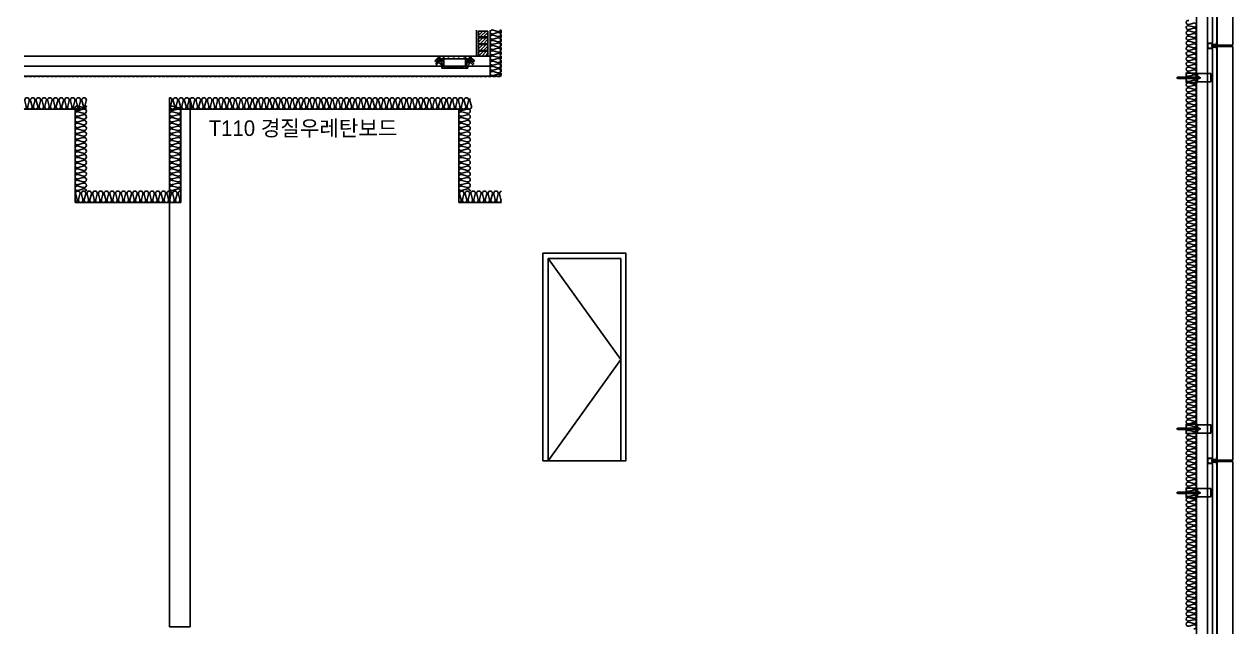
# Model space of a CAD drawing. Header units: millimetres. Extents: x -75040 to 92617, y -36837 to 48530.
# Drawn here: x 76200 to 87850, y 34650 to 40458 of the extents above; entities that cross this region are included whole.
import ezdxf
from ezdxf.enums import TextEntityAlignment as Align

# ---------------------------------------------------------------- set-up
doc = ezdxf.new("R2010")
doc.units = ezdxf.units.MM
doc.header["$LTSCALE"] = 60
doc.linetypes.add('HID', pattern=[2.3, 1.5, -0.8])
doc.linetypes.add('HIDDEN2', pattern=[4.7625, 3.175, -1.5875])
for name, color, linetype in [('2HIDDEN2', 2, 'HIDDEN2'), ('A-ELE-8', 8, 'Continuous'), ('A-ELE-9', 9, 'Continuous'), ('A-ETC-8', 8, 'Continuous'), ('A-FIN', 6, 'Continuous'), ('A-FIN-8', 8, 'Continuous'), ('A-hat', 8, 'Continuous'), ('A-HAT-9', 9, 'Continuous'), ('A-HAT-MATL', 8, 'Continuous'), ('A-HAT-WIREMESH', 9, 'g_mesh'), ('A-WALL', 3, 'Continuous'), ('A-WALL-D', 7, 'Continuous'), ('A-WP', 1, 'HID'), ('HAT', 8, 'Continuous')]:
    doc.layers.add(name, color=color, linetype=linetype)
doc.layers.add('A-CON', color=2, linetype='Continuous', lineweight=9)
doc.layers.add('NOPLOT', color=191, linetype='Continuous', plot=False)
doc.layers.add('NOPLOT-단열', color=21, linetype='Continuous', plot=False)
doc.styles.add('Gdim', font='')
doc.styles.add('Gtx', font='')
doc.styles.get('Gdim').set_extended_font_data('Dotum')
doc.styles.get('Gtx').set_extended_font_data('Dotum')
doc.linetypes.add('g_mesh', pattern='A,10,-0.8,["X",Gdim,S=0.6,R=0,X=-0.15,Y=-0.3],-0.8', length=11.6)

# ---------------------------------------------------------------- blocks, each defined once
blk = doc.blocks.new('A$C4de67331')
at = {"layer": 'A-HAT-9'}
h = blk.add_hatch(dxfattribs=at)
h.set_pattern_fill('AR-SAND', color=256, scale=10)
h.set_pattern_definition([(37.5, (-152947.662, -75078.93), (-0.6299336, 19.2682377), [0, -15.2, 0, -17, 0, -16.25]), (7.5, (-152947.662, -75078.93), (17.697767, 28.2214607), [0, -8.2, 0, -13.7, 0, -5.25]), (327.5, (-152959.962, -75078.93), (31.1414186, 0.0565905), [0, -5, 0, -18, 0, -23.5]), (317.5, (-152959.962, -75078.93), (30.061266, 8.7767556), [0, -2.5, 0, -11.8, 0, -13.5])])
h.paths.add_polyline_path([(75, -30), (48, -30, -0.263555), (44, -27, 0.277406), (25, -50), (50, -50), (52, -53)])
h.paths.add_polyline_path([(103, -35, 0.414214), (98, -30), (75, -30), (52, -53), (59, -60), (79, -40), (103, -40)])
h.paths.add_polyline_path([(103, -40), (79, -40), (59, -60), (88, -90), (88, -116), (338, -116), (338, -90), (367, -60), (347, -40), (323, -40), (323, -85, -0.414212), (318, -90), (312, -96), (114, -96), (108, -90, -0.414212), (103, -85)])
h.paths.add_polyline_path([(351, -30), (328, -30, 0.414214), (323, -35), (323, -40), (347, -40), (367, -60), (374, -53)])
h.paths.add_polyline_path([(382, -27, -0.263555), (378, -30), (351, -30), (374, -53), (376, -50), (401, -50, 0.277406)])
at = {"layer": '2HIDDEN2', "color": 8}
for centre, start, end in [((53, -54), 109.432, 171.4493), ((373, -54), 8.5507, 70.568)]:
    blk.add_arc(centre, 28.7, start, end, dxfattribs=at)
at = {"layer": 'A-FIN'}
for p, q in [((50, -50), (25, -50)), ((88, -90), (50, -50)), ((88, -90), (88, -116)), ((88, -116), (338, -116)), ((318, -90), (312, -96)), ((338, -90), (376, -50)), ((338, -90), (338, -116)), ((376, -50), (401, -50))]:
    blk.add_line(p, q, dxfattribs=at)
blk.add_lwpolyline([(108, -90), (114, -96), (312, -96)], dxfattribs=at)
at = {"layer": 'NOPLOT'}
for p, q in [((108, -90), (108, 0)), ((318, -90), (318, 0))]:
    blk.add_line(p, q, dxfattribs=at)
blk = doc.blocks.new('A$C948f045c')
at = {"layer": 'A-ELE-8'}
for p, q in [((45, -25), (45, 0)), ((51, 0), (45, 0)), ((45, -25), (45, 0)), ((51, 0), (45, 0)), ((51, 0), (51, -25)), ((51, 0), (51, -25)), ((54, 0), (60, 0)), ((54, 0), (54, -25)), ((54, 0), (60, 0)), ((54, 0), (54, -25)), ((60, 0), (60, -25)), ((348, 0), (60, 0)), ((60, 0), (60, -25)), ((348, 0), (60, 0)), ((91, -4), (95, 0)), ((91, -4), (95, 0)), ((99, -4), (95, 0)), ((99, -4), (95, 0)), ((141, -4), (145, 0)), ((141, -4), (145, 0)), ((149, -4), (145, 0)), ((149, -4), (145, 0)), ((191, -4), (195, 0)), ((191, -4), (195, 0)), ((199, -4), (195, 0)), ((199, -4), (195, 0)), ((241, -4), (245, 0)), ((241, -4), (245, 0)), ((249, -4), (245, 0)), ((249, -4), (245, 0)), ((291, -4), (295, 0)), ((291, -4), (295, 0)), ((299, -4), (295, 0)), ((299, -4), (295, 0)), ((354, 0), (348, 0)), ((348, 0), (348, -25)), ((354, 0), (348, 0)), ((348, 0), (348, -25)), ((354, 0), (354, -25)), ((354, 0), (354, -25)), ((357, -25), (357, 0)), ((357, 0), (363, 0)), ((357, -25), (357, 0)), ((357, 0), (363, 0)), ((363, -25), (363, 0)), ((363, -25), (363, 0)), ((66, -30), (18, -78)), ((66, -30), (18, -78)), ((70, -40), (26, -85)), ((70, -40), (26, -85)), ((34, -25), (99, -25)), ((39, -30), (89, -30)), ((59, -25), (53, -25)), ((59, -25), (53, -25)), ((70, -40), (94, -40)), ((70, -40), (94, -40)), ((95, -8), (91, -4)), ((95, -8), (91, -4)), ((94, -35), (94, -85)), ((95, -8), (99, -4)), ((95, -8), (99, -4)), ((99, -90), (99, -25)), ((99, -25), (309, -25)), ((99, -25), (309, -25)), ((145, -8), (141, -4)), ((145, -8), (141, -4)), ((145, -8), (149, -4)), ((145, -8), (149, -4)), ((195, -8), (191, -4)), ((195, -8), (191, -4)), ((195, -8), (199, -4)), ((195, -8), (199, -4)), ((245, -8), (241, -4)), ((245, -8), (241, -4)), ((245, -8), (249, -4)), ((245, -8), (249, -4)), ((295, -8), (291, -4)), ((295, -8), (291, -4)), ((295, -8), (299, -4)), ((295, -8), (299, -4)), ((309, -25), (309, -90)), ((374, -25), (309, -25)), ((314, -35), (314, -85)), ((338, -40), (314, -40)), ((338, -40), (314, -40)), ((369, -30), (319, -30)), ((338, -40), (382, -85)), ((338, -40), (382, -85)), ((342, -30), (390, -78)), ((342, -30), (390, -78)), ((349, -25), (355, -25)), ((349, -25), (355, -25))]:
    blk.add_line(p, q, dxfattribs=at)
for points in [[(99, -90), (99, -25), (34, -25, 0.414214), (39, -30), (89, -30, -0.414214), (94, -35), (94, -85, 0.414214)], [(309, -25), (374, -25, -0.414214), (369, -30), (319, -30, 0.414214), (314, -35), (314, -85, -0.414214), (309, -90)]]:
    blk.add_lwpolyline(points, format="xyb", close=True, dxfattribs=at)
for centre in [(95, -4), (95, -4), (145, -4), (145, -4), (195, -4), (195, -4), (245, -4), (245, -4), (295, -4), (295, -4)]:
    blk.add_circle(centre, 4.24, dxfattribs=at)
for centre, start, end in [((39, -25), 180, 270), ((89, -35), 0, 90), ((99, -85), 180, 270), ((309, -85), 270, 0), ((319, -35), 90, 180), ((369, -25), 270, 0)]:
    blk.add_arc(centre, 5, start, end, dxfattribs=at)
at = {"layer": 'A-FIN'}
blk.add_blockref('A$C4de67331', (-9, 0), dxfattribs=at)
blk = doc.blocks.new('A$C632c858f')
at = {"layer": 'A-ETC-8'}
blk.add_arc((-3, 0), 24, 341.8248, 18.1752, dxfattribs=at)
blk.add_ellipse((34, 0), major_axis=(7.59, 0), ratio=0.987937, dxfattribs=at)
at = {"layer": 'NOPLOT'}
blk.add_line((0, 0), (58, 0), dxfattribs=at)
for points in [[(0, 8), (41, 8)], [(0, -7), (41, -7)]]:
    blk.add_lwpolyline(points, dxfattribs=at)
blk = doc.blocks.new('A$Cae507117')
at = {"layer": 'A-ETC-8'}
for points in [[(-50, 0), (-50, -50), (0, -50), (0, 0)], [(-46.8, -3.2), (-46.8, -46.8), (-3.2, -46.8), (-3.2, -3.2)]]:
    blk.add_lwpolyline(points, close=True, dxfattribs=at)
blk = doc.blocks.new('너트 M12')
for p, q in [((-9, 0), (9, 0)), ((-10, -9), (-10, -1)), ((9, -10), (-9, -10)), ((0, -8), (0, -1)), ((10, -1), (10, -9))]:
    blk.add_line(p, q)
for centre, start, end in [((-9, -1), 90, 180), ((-9, -9), 180, 270), ((9, -1), 0, 90), ((9, -9), 270, 0)]:
    blk.add_arc(centre, 0.5, start, end)
at = {"extrusion": (0, 0, -1)}
for centre, major_axis, ratio, start_param, end_param in [((-5, -1), (-4.75, 0.31), 0.185359, -0.024388, 3.141593), ((5, -1), (4.75, 0.31), 0.185108, 3.141593, 6.30754), ((-5, -9), (4.75, 0.31), 0.187111, 0, 3.166211), ((5, -9), (-4.75, 0.31), 0.185991, 3.117121, 6.283185)]:
    blk.add_ellipse(centre, major_axis=major_axis, ratio=ratio, start_param=start_param, end_param=end_param, dxfattribs=at)
blk = doc.blocks.new('A$C72d8c3b6')
at = {"layer": 'A-ETC-8'}
for p, q in [((94, 0), (-141, 0)), ((-131, 4), (-129, 6)), ((-121, 4), (-131, 4)), ((-131, -5), (-131, 4)), ((-121, 6), (-129, 6)), ((-129, -6), (-129, 6)), ((0, 6), (-109, 6)), ((0, 6), (54, 6)), ((54, -6), (54, 6)), ((54, 6), (57, 6)), ((57, -6), (57, 6)), ((71, 4), (57, 4)), ((58, 6), (58, -6)), ((61, 6), (58, 6)), ((61, 6), (76, 6)), ((62, -2), (62, 2)), ((66, 2), (66, 2)), ((66, 1), (73, 1)), ((71, 4), (82, 6)), ((76, 3), (74, 2)), ((77, 5), (77, 4)), ((82, 6), (83, 6)), ((84, 4), (84, -5)), ((-121, -5), (-131, -5)), ((-131, -5), (-129, -6)), ((-121, -6), (-129, -6)), ((-109, -6), (0, -6)), ((54, -6), (0, -6)), ((57, -6), (54, -6)), ((71, -5), (57, -5)), ((61, -6), (58, -6)), ((76, -6), (61, -6)), ((66, -1), (73, -1)), ((66, -2), (66, -2)), ((82, -6), (71, -5)), ((76, -3), (74, -2)), ((77, -4), (77, -5)), ((83, -6), (82, -6))]:
    blk.add_line(p, q, dxfattribs=at)
for points in [[(-238, 40), (-103, 40), (-103, -40), (-238, -40)], [(-109, 15), (-109, -15), (-111, -15), (-111, 15)], [(-103, -40), (-109, -40), (-109, 40), (-103, 40)], [(-100, 45), (-100, -45), (0, -45), (0, 45)]]:
    blk.add_lwpolyline(points, close=True, dxfattribs=at)
blk.add_lwpolyline([(-103, 47), (-103, -48, 0.414214), (-102, -49), (-100, -49), (-100, 48), (-102, 48, 0.414214)], format="xyb", close=True, dxfattribs=at)
for centre, radius, start, end in [((64, 2), 2, 90, 180), ((64, 2), 2, 0, 90), ((66, 2), 0.5, 180, 270), ((73, 4), 3, 270, 303.6901), ((76, 5), 1, 0, 90), ((76, 4), 1, 303.6901, 0), ((83, 4), 1.5, 0, 90), ((64, -2), 2, 180, 270), ((64, -2), 2, 270, 0), ((66, -2), 0.5, 90, 180), ((73, -4), 3, 56.3099, 90), ((76, -4), 1, 0, 56.3099), ((76, -5), 1, 270, 0), ((83, -5), 1.5, 270, 0)]:
    blk.add_arc(centre, radius, start, end, dxfattribs=at)
at = {"layer": 'A-ETC-8', "rotation": 270}
blk.add_blockref('너트 M12', (-111, 0), dxfattribs=at)
blk = doc.blocks.new('A$Cd65bf199')
at = {"layer": 'HAT', "linetype": 'Continuous', "elevation": 0}
blk.add_lwpolyline([(0, 0), (800, 0), (800, 2000), (0, 2000)], close=True, dxfattribs=at)
for points in [[(50, 0), (50, 1950), (750, 1950), (750, 0)], [(50, 0), (750, 975), (50, 1950)]]:
    blk.add_lwpolyline(points, dxfattribs=at)

msp = doc.modelspace()

# ---------------------------------------------------------------- hatches: boundary and pattern name
at = {"layer": 'A-hat', "lineweight": -3}
h = msp.add_hatch(dxfattribs=at)
h.set_pattern_fill('ANSI31', color=256, scale=7, style=0)
h.set_pattern_definition([(45, (-2863.216, 42713.623), (-15.715448, 15.715448), [])])
h.paths.add_polyline_path([(80580, 40392), (80670, 40392), (80670, 40335), (80580, 40335)])
h = msp.add_hatch(dxfattribs=at)
h.set_pattern_fill('ANSI31', color=256, scale=7, style=0)
h.set_pattern_definition([(45, (-2863.216, 42648.623), (-15.715448, 15.715448), [])])
h.paths.add_polyline_path([(80580, 40327), (80670, 40327), (80670, 40270), (80580, 40270)])
h = msp.add_hatch(dxfattribs=at)
h.set_pattern_fill('ANSI31', color=256, scale=7, style=0)
h.set_pattern_definition([(45, (-2863.216, 42583.623), (-15.715448, 15.715448), [])])
h.paths.add_polyline_path([(80580, 40262), (80670, 40262), (80670, 40205), (80580, 40205)])
h = msp.add_hatch(dxfattribs=at)
h.set_pattern_fill('ANSI31', color=256, scale=7, style=0)
h.set_pattern_definition([(45, (27786.784, 42518.623), (-15.715448, 15.715448), [])])
h.paths.add_polyline_path([(80670, 40150), (80580, 40150), (80580, 40197), (80670, 40197)])

# ---------------------------------------------------------------- linework, layer by layer
at = {"layer": 'A-ELE-8'}
msp.add_line((76830, 40150), (77570, 40150), dxfattribs=at)
at = {"layer": 'A-ELE-9'}
for points in [[(87700, 43692.5), (87850, 43692.5), (87850, 40257.5), (87700, 40257.5)], [(87700, 36257.5), (87850, 36257.5), (87850, 40242.5), (87700, 40242.5)], [(87700, 36242.5), (87850, 36242.5), (87850, 32257.5), (87700, 32257.5)]]:
    msp.add_lwpolyline(points, dxfattribs=at)
at = {"layer": 'A-ETC-8'}
for p, q in [((87605, 47009.7), (87605, 680)), ((87655, 680), (87655, 47009.7))]:
    msp.add_line(p, q, dxfattribs=at)
for points in [[(87692, 40261.5), (87657, 40261.5), (87657, 40250.5), (87655, 40250.5), (87655, 40263.5), (87690.3, 40263.5, -0.2265409), (87694, 40267.2), (87694, 40281.9), (87696, 40281.9), (87696, 40265.5, 0.4142136)], [(87692, 40238.5), (87657, 40238.5), (87657, 40249.5), (87655, 40249.5), (87655, 40236.5), (87690.3, 40236.5, 0.2265409), (87694, 40232.8), (87694, 40218.1), (87696, 40218.1), (87696, 40234.5, -0.4142136)], [(87692, 36261.5), (87657, 36261.5), (87657, 36250.5), (87655, 36250.5), (87655, 36263.5), (87690.3, 36263.5, -0.2265409), (87694, 36267.2), (87694, 36281.9), (87696, 36281.9), (87696, 36265.5, 0.4142136)], [(87692, 36238.5), (87657, 36238.5), (87657, 36249.5), (87655, 36249.5), (87655, 36236.5), (87690.3, 36236.5, 0.2265409), (87694, 36232.8), (87694, 36218.1), (87696, 36218.1), (87696, 36234.5, -0.4142136)]]:
    msp.add_lwpolyline(points, format="xyb", close=True, dxfattribs=at)
at = {"layer": 'A-FIN'}
for p, q in [((80560, 40150), (80560, 40400)), ((76200, 40150), (80291, 40150)), ((80509, 40150), (80692, 40150))]:
    msp.add_line(p, q, dxfattribs=at)
for points in [[(87659, 40261.5), (87659, 40257.5), (87700, 40257.5), (87700, 43692.5), (87659, 43692.5), (87659, 43688.5), (87696, 43688.5), (87696, 40261.5), (87659, 40261.5)], [(87659, 40238.5), (87659, 40242.5), (87700, 40242.5), (87700, 36257.5), (87659, 36257.5), (87659, 36261.5), (87696, 36261.5), (87696, 40238.5), (87659, 40238.5)], [(87659, 32261.5), (87659, 32257.5), (87700, 32257.5), (87700, 36242.5), (87659, 36242.5), (87659, 36238.5), (87696, 36238.5), (87696, 32261.5), (87659, 32261.5)]]:
    msp.add_lwpolyline(points, close=True, dxfattribs=at)
at = {"layer": 'A-FIN-8'}
for p, q in [((80792, 40400), (80792, 39968.2)), ((80781.8, 39958), (80792, 39968.2)), ((80781.8, 39958), (76200, 39958))]:
    msp.add_line(p, q, dxfattribs=at)
at = {"layer": 'A-HAT-MATL'}
for p, q in [((87500, -150), (87500, 47009.7)), ((80692, 40400), (80692, 39958)), ((76200, 39640), (76800, 39640)), ((76690, 39640), (76690, 38740)), ((77600, 39640), (80500, 39640)), ((77710, 38740), (77710, 39640)), ((80390, 38740), (80390, 39640)), ((76690, 38740), (77710, 38740)), ((80800, 38740), (80390, 38740))]:
    msp.add_line(p, q, dxfattribs=at)
for points in [[(87472.9, 34631.3, 0.5248557), (87500, 34650, 0.5248557), (87472.9, 34668.7), (87427.1, 34656.3, -1.4491979), (87427.1, 34693.7), (87472.9, 34681.3, 0.5248557), (87500, 34700, 0.5248557), (87472.9, 34718.7), (87427.1, 34706.3, -1.4491979), (87427.1, 34743.7), (87472.9, 34731.3, 0.5248557), (87500, 34750, 0.5248557), (87472.9, 34768.7), (87427.1, 34756.3, -1.4491979), (87427.1, 34793.7), (87472.9, 34781.3, 0.5248557), (87500, 34800, 0.5248557), (87472.9, 34818.7), (87427.1, 34806.3, -1.4491979), (87427.1, 34843.7), (87472.9, 34831.3, 0.5248557), (87500, 34850, 0.5248557), (87472.9, 34868.7), (87427.1, 34856.3, -1.4491979), (87427.1, 34893.7), (87472.9, 34881.3, 0.5248557), (87500, 34900, 0.5248557), (87472.9, 34918.7), (87427.1, 34906.3, -1.4491979), (87427.1, 34943.7), (87472.9, 34931.3, 0.5248557), (87500, 34950, 0.5248557), (87472.9, 34968.7), (87427.1, 34956.3, -1.4491979), (87427.1, 34993.7), (87472.9, 34981.3, 0.5248557), (87500, 35000, 0.5248557), (87472.9, 35018.7), (87427.1, 35006.3, -1.4491979), (87427.1, 35043.7), (87472.9, 35031.3, 0.5248557), (87500, 35050, 0.5248557), (87472.9, 35068.7), (87427.1, 35056.3, -1.4491979), (87427.1, 35093.7), (87472.9, 35081.3, 0.5248557), (87500, 35100, 0.5248557), (87472.9, 35118.7), (87427.1, 35106.3, -1.4491979), (87427.1, 35143.7), (87472.9, 35131.3, 0.5248557), (87500, 35150, 0.5248557), (87472.9, 35168.7), (87427.1, 35156.3, -1.4491979), (87427.1, 35193.7), (87472.9, 35181.3, 0.5248557), (87500, 35200, 0.5248557), (87472.9, 35218.7), (87427.1, 35206.3, -1.4491979), (87427.1, 35243.7), (87472.9, 35231.3, 0.5248557), (87500, 35250, 0.5248557), (87472.9, 35268.7), (87427.1, 35256.3, -1.4491979), (87427.1, 35293.7), (87472.9, 35281.3, 0.5248557), (87500, 35300, 0.5248557), (87472.9, 35318.7), (87427.1, 35306.3, -1.4491979), (87427.1, 35343.7), (87472.9, 35331.3, 0.5248557), (87500, 35350, 0.5248557), (87472.9, 35368.7), (87427.1, 35356.3, -1.4491979), (87427.1, 35393.7), (87472.9, 35381.3, 0.5248557), (87500, 35400, 0.5248557), (87472.9, 35418.7), (87427.1, 35406.3, -1.4491979), (87427.1, 35443.7), (87472.9, 35431.3, 0.5248557), (87500, 35450, 0.5248557), (87472.9, 35468.7), (87427.1, 35456.3, -1.4491979), (87427.1, 35493.7), (87472.9, 35481.3, 0.5248557), (87500, 35500, 0.5248557), (87472.9, 35518.7), (87427.1, 35506.3, -1.4491979), (87427.1, 35543.7), (87472.9, 35531.3, 0.5248557), (87500, 35550, 0.5248557), (87472.9, 35568.7), (87427.1, 35556.3, -1.4491979), (87427.1, 35593.7), (87472.9, 35581.3, 0.5248557), (87500, 35600, 0.5248557), (87472.9, 35618.7), (87427.1, 35606.3, -1.4491979), (87427.1, 35643.7), (87472.9, 35631.3, 0.5248557), (87500, 35650, 0.5248557), (87472.9, 35668.7), (87427.1, 35656.3, -1.4491979), (87427.1, 35693.7), (87472.9, 35681.3, 0.5248557), (87500, 35700, 0.5248557), (87472.9, 35718.7), (87427.1, 35706.3, -1.4491979), (87427.1, 35743.7), (87472.9, 35731.3, 0.5248557), (87500, 35750, 0.5248557), (87472.9, 35768.7), (87427.1, 35756.3, -1.4491979), (87427.1, 35793.7), (87472.9, 35781.3, 0.5248557), (87500, 35800, 0.5248557), (87472.9, 35818.7), (87427.1, 35806.3, -1.4491979), (87427.1, 35843.7), (87472.9, 35831.3, 0.5248557), (87500, 35850, 0.5248557), (87472.9, 35868.7), (87427.1, 35856.3, -1.4491979), (87427.1, 35893.7), (87472.9, 35881.3, 0.5248557), (87500, 35900, 0.5248557), (87472.9, 35918.7), (87427.1, 35906.3, -1.4491979), (87427.1, 35943.7), (87472.9, 35931.3, 0.5248557), (87500, 35950, 0.5248557), (87472.9, 35968.7), (87427.1, 35956.3, -1.4491979), (87427.1, 35993.7), (87472.9, 35981.3, 0.5248557), (87500, 36000, 0.5248557), (87472.9, 36018.7), (87427.1, 36006.3, -1.4491979), (87427.1, 36043.7), (87472.9, 36031.3, 0.5248557), (87500, 36050, 0.5248557), (87472.9, 36068.7), (87427.1, 36056.3, -1.4491979), (87427.1, 36093.7), (87472.9, 36081.3, 0.5248557), (87500, 36100, 0.5248557), (87472.9, 36118.7), (87427.1, 36106.3, -1.4491979), (87427.1, 36143.7), (87472.9, 36131.3, 0.5248557), (87500, 36150, 0.5248557), (87472.9, 36168.7), (87427.1, 36156.3, -1.4491979), (87427.1, 36193.7), (87472.9, 36181.3, 0.5248557), (87500, 36200, 0.5248557), (87472.9, 36218.7), (87427.1, 36206.3, -1.4491979), (87427.1, 36243.7), (87472.9, 36231.3, 0.5248557), (87500, 36250, 0.5248557), (87472.9, 36268.7), (87427.1, 36256.3, -1.4491979), (87427.1, 36293.7), (87472.9, 36281.3, 0.5248557), (87500, 36300, 0.5248557), (87472.9, 36318.7), (87427.1, 36306.3, -1.4491979), (87427.1, 36343.7), (87472.9, 36331.3, 0.5248557), (87500, 36350, 0.5248557), (87472.9, 36368.7), (87427.1, 36356.3, -1.4491979), (87427.1, 36393.7), (87472.9, 36381.3, 0.5248557), (87500, 36400, 0.5248557), (87472.9, 36418.7), (87427.1, 36406.3, -1.4491979), (87427.1, 36443.7), (87472.9, 36431.3, 0.5248557), (87500, 36450, 0.5248557), (87472.9, 36468.7), (87427.1, 36456.3, -1.4491979), (87427.1, 36493.7), (87472.9, 36481.3, 0.5248557), (87500, 36500, 0.5248557), (87472.9, 36518.7), (87427.1, 36506.3, -1.4491979), (87427.1, 36543.7), (87472.9, 36531.3, 0.5248557), (87500, 36550, 0.5248557), (87472.9, 36568.7), (87427.1, 36556.3, -1.4491979), (87427.1, 36593.7), (87472.9, 36581.3, 0.5248557), (87500, 36600, 0.5248557), (87472.9, 36618.7), (87427.1, 36606.3, -1.4491979), (87427.1, 36643.7), (87472.9, 36631.3, 0.5248557), (87500, 36650, 0.5248557), (87472.9, 36668.7), (87427.1, 36656.3, -1.4491979), (87427.1, 36693.7), (87472.9, 36681.3, 0.5248557), (87500, 36700, 0.5248557), (87472.9, 36718.7), (87427.1, 36706.3, -1.4491979), (87427.1, 36743.7), (87472.9, 36731.3, 0.5248557), (87500, 36750, 0.5248557), (87472.9, 36768.7), (87427.1, 36756.3, -1.4491979), (87427.1, 36793.7), (87472.9, 36781.3, 0.5248557), (87500, 36800, 0.5248557), (87472.9, 36818.7), (87427.1, 36806.3, -1.4491979), (87427.1, 36843.7), (87472.9, 36831.3, 0.5248557), (87500, 36850, 0.5248557), (87472.9, 36868.7), (87427.1, 36856.3, -1.4491979), (87427.1, 36893.7), (87472.9, 36881.3, 0.5248557), (87500, 36900, 0.5248557), (87472.9, 36918.7), (87427.1, 36906.3, -1.4491979), (87427.1, 36943.7), (87472.9, 36931.3, 0.5248557), (87500, 36950, 0.5248557), (87472.9, 36968.7), (87427.1, 36956.3, -1.4491979), (87427.1, 36993.7), (87472.9, 36981.3, 0.5248557), (87500, 37000, 0.5248557), (87472.9, 37018.7), (87427.1, 37006.3, -1.4491979), (87427.1, 37043.7), (87472.9, 37031.3, 0.5248557), (87500, 37050, 0.5248557), (87472.9, 37068.7), (87427.1, 37056.3, -1.4491979), (87427.1, 37093.7), (87472.9, 37081.3, 0.5248557), (87500, 37100, 0.5248557), (87472.9, 37118.7), (87427.1, 37106.3, -1.4491979), (87427.1, 37143.7), (87472.9, 37131.3, 0.5248557), (87500, 37150, 0.5248557), (87472.9, 37168.7), (87427.1, 37156.3, -1.4491979), (87427.1, 37193.7), (87472.9, 37181.3, 0.5248557), (87500, 37200, 0.5248557), (87472.9, 37218.7), (87427.1, 37206.3, -1.4491979), (87427.1, 37243.7), (87472.9, 37231.3, 0.5248557), (87500, 37250, 0.5248557), (87472.9, 37268.7), (87427.1, 37256.3, -1.4491979), (87427.1, 37293.7), (87472.9, 37281.3, 0.5248557), (87500, 37300, 0.5248557), (87472.9, 37318.7), (87427.1, 37306.3, -1.4491979), (87427.1, 37343.7), (87472.9, 37331.3, 0.5248557), (87500, 37350, 0.5248557), (87472.9, 37368.7), (87427.1, 37356.3, -1.4491979), (87427.1, 37393.7), (87472.9, 37381.3, 0.5248557), (87500, 37400, 0.5248557), (87472.9, 37418.7), (87427.1, 37406.3, -1.4491979), (87427.1, 37443.7), (87472.9, 37431.3, 0.5248557), (87500, 37450, 0.5248557), (87472.9, 37468.7), (87427.1, 37456.3, -1.4491979), (87427.1, 37493.7), (87472.9, 37481.3, 0.5248557), (87500, 37500, 0.5248557), (87472.9, 37518.7), (87427.1, 37506.3, -1.4491979), (87427.1, 37543.7), (87472.9, 37531.3, 0.5248557), (87500, 37550, 0.5248557), (87472.9, 37568.7), (87427.1, 37556.3, -1.4491979), (87427.1, 37593.7), (87472.9, 37581.3, 0.5248557), (87500, 37600, 0.5248557), (87472.9, 37618.7), (87427.1, 37606.3, -1.4491979), (87427.1, 37643.7), (87472.9, 37631.3, 0.5248557), (87500, 37650, 0.5248557), (87472.9, 37668.7), (87427.1, 37656.3, -1.4491979), (87427.1, 37693.7), (87472.9, 37681.3, 0.5248557), (87500, 37700, 0.5248557), (87472.9, 37718.7), (87427.1, 37706.3, -1.4491979), (87427.1, 37743.7), (87472.9, 37731.3, 0.5248557), (87500, 37750, 0.5248557), (87472.9, 37768.7), (87427.1, 37756.3, -1.4491979), (87427.1, 37793.7), (87472.9, 37781.3, 0.5248557), (87500, 37800, 0.5248557), (87472.9, 37818.7), (87427.1, 37806.3, -1.4491979), (87427.1, 37843.7), (87472.9, 37831.3, 0.5248557), (87500, 37850, 0.5248557), (87472.9, 37868.7), (87427.1, 37856.3, -1.4491979), (87427.1, 37893.7), (87472.9, 37881.3, 0.5248557), (87500, 37900, 0.5248557), (87472.9, 37918.7), (87427.1, 37906.3, -1.4491979), (87427.1, 37943.7), (87472.9, 37931.3, 0.5248557), (87500, 37950, 0.5248557), (87472.9, 37968.7), (87427.1, 37956.3, -1.4491979), (87427.1, 37993.7), (87472.9, 37981.3, 0.5248557), (87500, 38000, 0.5248557), (87472.9, 38018.7), (87427.1, 38006.3, -1.4491979), (87427.1, 38043.7), (87472.9, 38031.3, 0.5248557), (87500, 38050, 0.5248557), (87472.9, 38068.7), (87427.1, 38056.3, -1.4491979), (87427.1, 38093.7), (87472.9, 38081.3, 0.5248557), (87500, 38100, 0.5248557), (87472.9, 38118.7), (87427.1, 38106.3, -1.4491979), (87427.1, 38143.7), (87472.9, 38131.3, 0.5248557), (87500, 38150, 0.5248557), (87472.9, 38168.7), (87427.1, 38156.3, -1.4491979), (87427.1, 38193.7), (87472.9, 38181.3, 0.5248557), (87500, 38200, 0.5248557), (87472.9, 38218.7), (87427.1, 38206.3, -1.4491979), (87427.1, 38243.7), (87472.9, 38231.3, 0.5248557), (87500, 38250, 0.5248557), (87472.9, 38268.7), (87427.1, 38256.3, -1.4491979), (87427.1, 38293.7), (87472.9, 38281.3, 0.5248557), (87500, 38300, 0.5248557), (87472.9, 38318.7), (87427.1, 38306.3, -1.4491979), (87427.1, 38343.7), (87472.9, 38331.3, 0.5248557), (87500, 38350, 0.5248557), (87472.9, 38368.7), (87427.1, 38356.3, -1.4491979), (87427.1, 38393.7), (87472.9, 38381.3, 0.5248557), (87500, 38400, 0.5248557), (87472.9, 38418.7), (87427.1, 38406.3, -1.4491979), (87427.1, 38443.7), (87472.9, 38431.3, 0.5248557), (87500, 38450, 0.5248557), (87472.9, 38468.7), (87427.1, 38456.3, -1.4491979), (87427.1, 38493.7), (87472.9, 38481.3, 0.5248557), (87500, 38500, 0.5248557), (87472.9, 38518.7), (87427.1, 38506.3, -1.4491979), (87427.1, 38543.7), (87472.9, 38531.3, 0.5248557), (87500, 38550, 0.5248557), (87472.9, 38568.7), (87427.1, 38556.3, -1.4491979), (87427.1, 38593.7), (87472.9, 38581.3, 0.5248557), (87500, 38600, 0.5248557), (87472.9, 38618.7), (87427.1, 38606.3, -1.4491979), (87427.1, 38643.7), (87472.9, 38631.3, 0.5248557), (87500, 38650, 0.5248557), (87472.9, 38668.7), (87427.1, 38656.3, -1.4491979), (87427.1, 38693.7), (87472.9, 38681.3, 0.5248557), (87500, 38700, 0.5248557), (87472.9, 38718.7), (87427.1, 38706.3, -1.4491979), (87427.1, 38743.7), (87472.9, 38731.3, 0.5248557), (87500, 38750, 0.5248557), (87472.9, 38768.7), (87427.1, 38756.3, -1.4491979), (87427.1, 38793.7), (87472.9, 38781.3, 0.5248557), (87500, 38800, 0.5248557), (87472.9, 38818.7), (87427.1, 38806.3, -1.4491979), (87427.1, 38843.7), (87472.9, 38831.3, 0.5248557), (87500, 38850, 0.5248557), (87472.9, 38868.7), (87427.1, 38856.3, -1.4491979), (87427.1, 38893.7), (87472.9, 38881.3, 0.5248557), (87500, 38900, 0.5248557), (87472.9, 38918.7), (87427.1, 38906.3, -1.4491979), (87427.1, 38943.7), (87472.9, 38931.3, 0.5248557), (87500, 38950, 0.5248557), (87472.9, 38968.7), (87427.1, 38956.3, -1.4491979), (87427.1, 38993.7), (87472.9, 38981.3, 0.5248557), (87500, 39000, 0.5248557), (87472.9, 39018.7), (87427.1, 39006.3, -1.4491979), (87427.1, 39043.7), (87472.9, 39031.3, 0.5248557), (87500, 39050, 0.5248557), (87472.9, 39068.7), (87427.1, 39056.3, -1.4491979), (87427.1, 39093.7), (87472.9, 39081.3, 0.5248557), (87500, 39100, 0.5248557), (87472.9, 39118.7), (87427.1, 39106.3, -1.4491979), (87427.1, 39143.7), (87472.9, 39131.3, 0.5248557), (87500, 39150, 0.5248557), (87472.9, 39168.7), (87427.1, 39156.3, -1.4491979), (87427.1, 39193.7), (87472.9, 39181.3, 0.5248557), (87500, 39200, 0.5248557), (87472.9, 39218.7), (87427.1, 39206.3, -1.4491979), (87427.1, 39243.7), (87472.9, 39231.3, 0.5248557), (87500, 39250, 0.5248557), (87472.9, 39268.7), (87427.1, 39256.3, -1.4491979), (87427.1, 39293.7), (87472.9, 39281.3, 0.5248557), (87500, 39300, 0.5248557), (87472.9, 39318.7), (87427.1, 39306.3, -1.4491979), (87427.1, 39343.7), (87472.9, 39331.3, 0.5248557), (87500, 39350, 0.5248557), (87472.9, 39368.7), (87427.1, 39356.3, -1.4491979), (87427.1, 39393.7), (87472.9, 39381.3, 0.5248557), (87500, 39400, 0.5248557), (87472.9, 39418.7), (87427.1, 39406.3, -1.4491979), (87427.1, 39443.7), (87472.9, 39431.3, 0.5248557), (87500, 39450, 0.5248557), (87472.9, 39468.7), (87427.1, 39456.3, -1.4491979), (87427.1, 39493.7), (87472.9, 39481.3, 0.5248557), (87500, 39500, 0.5248557), (87472.9, 39518.7), (87427.1, 39506.3, -1.4491979), (87427.1, 39543.7), (87472.9, 39531.3, 0.5248557), (87500, 39550, 0.5248557), (87472.9, 39568.7), (87427.1, 39556.3, -1.4491979), (87427.1, 39593.7), (87472.9, 39581.3, 0.5248557), (87500, 39600, 0.5248557), (87472.9, 39618.7), (87427.1, 39606.3, -1.4491979), (87427.1, 39643.7), (87472.9, 39631.3, 0.5248557), (87500, 39650, 0.5248557), (87472.9, 39668.7), (87427.1, 39656.3, -1.4491979), (87427.1, 39693.7), (87472.9, 39681.3, 0.5248557), (87500, 39700, 0.5248557), (87472.9, 39718.7), (87427.1, 39706.3, -1.4491979), (87427.1, 39743.7), (87472.9, 39731.3, 0.5248557), (87500, 39750, 0.5248557), (87472.9, 39768.7), (87427.1, 39756.3, -1.4491979), (87427.1, 39793.7), (87472.9, 39781.3, 0.5248557), (87500, 39800, 0.5248557), (87472.9, 39818.7), (87427.1, 39806.3, -1.4491979), (87427.1, 39843.7), (87472.9, 39831.3, 0.5248557), (87500, 39850, 0.5248557), (87472.9, 39868.7), (87427.1, 39856.3, -1.4491979), (87427.1, 39893.7), (87472.9, 39881.3, 0.5248557), (87500, 39900, 0.5248557), (87472.9, 39918.7), (87427.1, 39906.3, -1.4491979), (87427.1, 39943.7), (87472.9, 39931.3, 0.5248557), (87500, 39950, 0.5248557), (87472.9, 39968.7), (87427.1, 39956.3, -1.4491979), (87427.1, 39993.7), (87472.9, 39981.3, 0.5248557), (87500, 40000, 0.5248557), (87472.9, 40018.7), (87427.1, 40006.3, -1.4491979), (87427.1, 40043.7), (87472.9, 40031.3, 0.5248557), (87500, 40050, 0.5248557), (87472.9, 40068.7), (87427.1, 40056.3, -1.4491979), (87427.1, 40093.7), (87472.9, 40081.3, 0.5248557), (87500, 40100, 0.5248557), (87472.9, 40118.7), (87427.1, 40106.3, -1.4491979), (87427.1, 40143.7), (87472.9, 40131.3, 0.5248557), (87500, 40150, 0.5248557), (87472.9, 40168.7), (87427.1, 40156.3, -1.4491979), (87427.1, 40193.7), (87472.9, 40181.3, 0.5248557), (87500, 40200, 0.5248557), (87472.9, 40218.7), (87427.1, 40206.3, -1.4491979), (87427.1, 40243.7), (87472.9, 40231.3, 0.5248557), (87500, 40250, 0.5248557), (87472.9, 40268.7), (87427.1, 40256.3, -1.4491979), (87427.1, 40293.7), (87472.9, 40281.3, 0.5248557), (87500, 40300, 0.5248557), (87472.9, 40318.7), (87427.1, 40306.3, -1.4491979), (87427.1, 40343.7), (87472.9, 40331.3, 0.5248557), (87500, 40350, 0.5248557), (87472.9, 40368.7), (87427.1, 40356.3, -1.4491979), (87427.1, 40393.7), (87472.9, 40381.3, 0.5248557), (87500, 40400, 0.5248557), (87472.9, 40418.7), (87427.1, 40406.3, -1.4491979), (87427.1, 40443.7), (87472.9, 40431.3, 0.5248557), (87500, 40450, 0.5248557), (87472.9, 40468.7), (87427.1, 40456.3, -1.4491979), (87427.1, 40493.7)], [(80792, 39958, 0.5248557), (80764.9, 39976.7), (80719.1, 39964.3, -1.4491979), (80719.1, 40001.7), (80764.9, 39989.3, 0.5248557), (80792, 40008, 0.5248557), (80764.9, 40026.7), (80719.1, 40014.3, -1.4491979), (80719.1, 40051.7), (80764.9, 40039.3, 0.5248557), (80792, 40058, 0.5248557), (80764.9, 40076.7), (80719.1, 40064.3, -1.4491979), (80719.1, 40101.7), (80764.9, 40089.3, 0.5248557), (80792, 40108, 0.5248557), (80764.9, 40126.7), (80719.1, 40114.3, -1.4491979), (80719.1, 40151.7), (80764.9, 40139.3, 0.5248557), (80792, 40158, 0.5248557), (80764.9, 40176.7), (80719.1, 40164.3, -1.4491979), (80719.1, 40201.7), (80764.9, 40189.3, 0.5248557), (80792, 40208, 0.5248557), (80764.9, 40226.7), (80719.1, 40214.3, -1.4491979), (80719.1, 40251.7), (80764.9, 40239.3, 0.5248557), (80792, 40258, 0.5248557), (80764.9, 40276.7), (80719.1, 40264.3, -1.4491979), (80719.1, 40301.7), (80764.9, 40289.3, 0.5248557), (80792, 40308, 0.5248557), (80764.9, 40326.7), (80719.1, 40314.3, -1.4491979), (80719.1, 40351.7), (80764.9, 40339.3, 0.5248557), (80792, 40358, 0.5248557), (80764.9, 40376.7), (80719.1, 40364.3, -1.4491979), (80719.1, 40401.7), (80764.9, 40389.3, 0.5248557), (80792, 40408)]]:
    msp.add_lwpolyline(points, format="xyb", dxfattribs=at)
at = {"layer": 'A-HAT-MATL', "elevation": 0}
for points in [[(76200, 39640, 0.5248557), (76220.6, 39669.8), (76206.9, 39720.2, -1.4491979), (76248.1, 39720.2), (76234.4, 39669.8, 0.5248557), (76255, 39640, 0.5248557), (76275.6, 39669.8), (76261.9, 39720.2, -1.4491979), (76303.1, 39720.2), (76289.4, 39669.8, 0.5248557), (76310, 39640, 0.5248557), (76330.6, 39669.8), (76316.9, 39720.2, -1.4491979), (76358.1, 39720.2), (76344.4, 39669.8, 0.5248557), (76365, 39640, 0.5248557), (76385.6, 39669.8), (76371.9, 39720.2, -1.4491979), (76413.1, 39720.2), (76399.4, 39669.8, 0.5248557), (76420, 39640, 0.5248557), (76440.6, 39669.8), (76426.9, 39720.2, -1.4491979), (76468.1, 39720.2), (76454.4, 39669.8, 0.5248557), (76475, 39640, 0.5248557), (76495.6, 39669.8), (76481.9, 39720.2, -1.4491979), (76523.1, 39720.2), (76509.4, 39669.8, 0.5248557), (76530, 39640, 0.5248557), (76550.6, 39669.8), (76536.9, 39720.2, -1.4491979), (76578.1, 39720.2), (76564.4, 39669.8, 0.5248557), (76585, 39640, 0.5248557), (76605.6, 39669.8), (76591.9, 39720.2, -1.4491979), (76633.1, 39720.2), (76619.4, 39669.8, 0.5248557), (76640, 39640, 0.5248557), (76660.6, 39669.8), (76646.9, 39720.2, -1.4491979), (76688.1, 39720.2), (76674.4, 39669.8, 0.5248557), (76695, 39640, 0.5248557), (76715.6, 39669.8), (76701.9, 39720.2, -1.4491979), (76743.1, 39720.2), (76729.4, 39669.8, 0.5248557), (76750, 39640, 0.5248557), (76770.6, 39669.8), (76756.9, 39720.2, -1.4491979), (76798.1, 39720.2), (76784.4, 39669.8, 0.4538177), (76800, 39640.6, 0.4538177)], [(77600, 39749.9, -0.561806), (77623.1, 39720.2), (77609.4, 39669.8, 0.5248557), (77630, 39640, 0.5248557), (77650.6, 39669.8), (77636.9, 39720.2, -1.4491979), (77678.1, 39720.2), (77664.4, 39669.8, 0.5248557), (77685, 39640, 0.5248557), (77705.6, 39669.8), (77691.9, 39720.2, -1.4491979), (77733.1, 39720.2), (77719.4, 39669.8, 0.5248557), (77740, 39640, 0.5248557), (77760.6, 39669.8), (77746.9, 39720.2, -1.4491979), (77788.1, 39720.2), (77774.4, 39669.8, 0.5248557), (77795, 39640, 0.5248557), (77815.6, 39669.8), (77801.9, 39720.2, -1.4491979), (77843.1, 39720.2), (77829.4, 39669.8, 0.5248557), (77850, 39640, 0.5248557), (77870.6, 39669.8), (77856.9, 39720.2, -1.4491979), (77898.1, 39720.2), (77884.4, 39669.8, 0.5248557), (77905, 39640, 0.5248557), (77925.6, 39669.8), (77911.9, 39720.2, -1.4491979), (77953.1, 39720.2), (77939.4, 39669.8, 0.5248557), (77960, 39640, 0.5248557), (77980.6, 39669.8), (77966.9, 39720.2, -1.4491979), (78008.1, 39720.2), (77994.4, 39669.8, 0.5248557), (78015, 39640, 0.5248557), (78035.6, 39669.8), (78021.9, 39720.2, -1.4491979), (78063.1, 39720.2), (78049.4, 39669.8, 0.5248557), (78070, 39640, 0.5248557), (78090.6, 39669.8), (78076.9, 39720.2, -1.4491979), (78118.1, 39720.2), (78104.4, 39669.8, 0.5248557), (78125, 39640, 0.5248557), (78145.6, 39669.8), (78131.9, 39720.2, -1.4491979), (78173.1, 39720.2), (78159.4, 39669.8, 0.5248557), (78180, 39640, 0.5248557), (78200.6, 39669.8), (78186.9, 39720.2, -1.4491979), (78228.1, 39720.2), (78214.4, 39669.8, 0.5248557), (78235, 39640, 0.5248557), (78255.6, 39669.8), (78241.9, 39720.2, -1.4491979), (78283.1, 39720.2), (78269.4, 39669.8, 0.5248557), (78290, 39640, 0.5248557), (78310.6, 39669.8), (78296.9, 39720.2, -1.4491979), (78338.1, 39720.2), (78324.4, 39669.8, 0.5248557), (78345, 39640, 0.5248557), (78365.6, 39669.8), (78351.9, 39720.2, -1.4491979), (78393.1, 39720.2), (78379.4, 39669.8, 0.5248557), (78400, 39640, 0.5248557), (78420.6, 39669.8), (78406.9, 39720.2, -1.4491979), (78448.1, 39720.2), (78434.4, 39669.8, 0.5248557), (78455, 39640, 0.5248557), (78475.6, 39669.8), (78461.9, 39720.2, -1.4491979), (78503.1, 39720.2), (78489.4, 39669.8, 0.5248557), (78510, 39640, 0.5248557), (78530.6, 39669.8), (78516.9, 39720.2, -1.4491979), (78558.1, 39720.2), (78544.4, 39669.8, 0.5248557), (78565, 39640, 0.5248557), (78585.6, 39669.8), (78571.9, 39720.2, -1.4491979), (78613.1, 39720.2), (78599.4, 39669.8, 0.5248557), (78620, 39640, 0.5248557), (78640.6, 39669.8), (78626.9, 39720.2, -1.4491979), (78668.1, 39720.2), (78654.4, 39669.8, 0.5248557), (78675, 39640, 0.5248557), (78695.6, 39669.8), (78681.9, 39720.2, -1.4491979), (78723.1, 39720.2), (78709.4, 39669.8, 0.5248557), (78730, 39640, 0.5248557), (78750.6, 39669.8), (78736.9, 39720.2, -1.4491979), (78778.1, 39720.2), (78764.4, 39669.8, 0.5248557), (78785, 39640, 0.5248557), (78805.6, 39669.8), (78791.9, 39720.2, -1.4491979), (78833.1, 39720.2), (78819.4, 39669.8, 0.5248557), (78840, 39640, 0.5248557), (78860.6, 39669.8), (78846.9, 39720.2, -1.4491979), (78888.1, 39720.2), (78874.4, 39669.8, 0.5248557), (78895, 39640, 0.5248557), (78915.6, 39669.8), (78901.9, 39720.2, -1.4491979), (78943.1, 39720.2), (78929.4, 39669.8, 0.5248557), (78950, 39640, 0.5248557), (78970.6, 39669.8), (78956.9, 39720.2, -1.4491979), (78998.1, 39720.2), (78984.4, 39669.8, 0.5248557), (79005, 39640, 0.5248557), (79025.6, 39669.8), (79011.9, 39720.2, -1.4491979), (79053.1, 39720.2), (79039.4, 39669.8, 0.5248557), (79060, 39640, 0.5248557), (79080.6, 39669.8), (79066.9, 39720.2, -1.4491979), (79108.1, 39720.2), (79094.4, 39669.8, 0.5248557), (79115, 39640, 0.5248557), (79135.6, 39669.8), (79121.9, 39720.2, -1.4491979), (79163.1, 39720.2), (79149.4, 39669.8, 0.5248557), (79170, 39640, 0.5248557), (79190.6, 39669.8), (79176.9, 39720.2, -1.4491979), (79218.1, 39720.2), (79204.4, 39669.8, 0.5248557), (79225, 39640, 0.5248557), (79245.6, 39669.8), (79231.9, 39720.2, -1.4491979), (79273.1, 39720.2), (79259.4, 39669.8, 0.5248557), (79280, 39640, 0.5248557), (79300.6, 39669.8), (79286.9, 39720.2, -1.4491979), (79328.1, 39720.2), (79314.4, 39669.8, 0.5248557), (79335, 39640, 0.5248557), (79355.6, 39669.8), (79341.9, 39720.2, -1.4491979), (79383.1, 39720.2), (79369.4, 39669.8, 0.5248557), (79390, 39640, 0.5248557), (79410.6, 39669.8), (79396.9, 39720.2, -1.4491979), (79438.1, 39720.2), (79424.4, 39669.8, 0.5248557), (79445, 39640, 0.5248557), (79465.6, 39669.8), (79451.9, 39720.2, -1.4491979), (79493.1, 39720.2), (79479.4, 39669.8, 0.5248557), (79500, 39640, 0.5248557), (79520.6, 39669.8), (79506.9, 39720.2, -1.4491979), (79548.1, 39720.2), (79534.4, 39669.8, 0.5248557), (79555, 39640, 0.5248557), (79575.6, 39669.8), (79561.9, 39720.2, -1.4491979), (79603.1, 39720.2), (79589.4, 39669.8, 0.5248557), (79610, 39640, 0.5248557), (79630.6, 39669.8), (79616.9, 39720.2, -1.4491979), (79658.1, 39720.2), (79644.4, 39669.8, 0.5248557), (79665, 39640, 0.5248557), (79685.6, 39669.8), (79671.9, 39720.2, -1.4491979), (79713.1, 39720.2), (79699.4, 39669.8, 0.5248557), (79720, 39640, 0.5248557), (79740.6, 39669.8), (79726.9, 39720.2, -1.4491979), (79768.1, 39720.2), (79754.4, 39669.8, 0.5248557), (79775, 39640, 0.5248557), (79795.6, 39669.8), (79781.9, 39720.2, -1.4491979), (79823.1, 39720.2), (79809.4, 39669.8, 0.5248557), (79830, 39640, 0.5248557), (79850.6, 39669.8), (79836.9, 39720.2, -1.4491979), (79878.1, 39720.2), (79864.4, 39669.8, 0.5248557), (79885, 39640, 0.5248557), (79905.6, 39669.8), (79891.9, 39720.2, -1.4491979), (79933.1, 39720.2), (79919.4, 39669.8, 0.5248557), (79940, 39640, 0.5248557), (79960.6, 39669.8), (79946.9, 39720.2, -1.4491979), (79988.1, 39720.2), (79974.4, 39669.8, 0.5248557), (79995, 39640, 0.5248557), (80015.6, 39669.8), (80001.9, 39720.2, -1.4491979), (80043.1, 39720.2), (80029.4, 39669.8, 0.5248557), (80050, 39640, 0.5248557), (80070.6, 39669.8), (80056.9, 39720.2, -1.4491979), (80098.1, 39720.2), (80084.4, 39669.8, 0.5248557), (80105, 39640, 0.5248557), (80125.6, 39669.8), (80111.9, 39720.2, -1.4491979), (80153.1, 39720.2), (80139.4, 39669.8, 0.5248557), (80160, 39640, 0.5248557), (80180.6, 39669.8), (80166.9, 39720.2, -1.4491979), (80208.1, 39720.2), (80194.4, 39669.8, 0.5248557), (80215, 39640, 0.5248557), (80235.6, 39669.8), (80221.9, 39720.2, -1.4491979), (80263.1, 39720.2), (80249.4, 39669.8, 0.5248557), (80270, 39640, 0.5248557), (80290.6, 39669.8), (80276.9, 39720.2, -1.4491979), (80318.1, 39720.2), (80304.4, 39669.8, 0.5248557), (80325, 39640, 0.5248557), (80345.6, 39669.8), (80331.9, 39720.2, -1.4491979), (80373.1, 39720.2), (80359.4, 39669.8, 0.5248557), (80380, 39640, 0.5248557), (80400.6, 39669.8), (80386.9, 39720.2, -1.4491979), (80428.1, 39720.2), (80414.4, 39669.8, 0.5248557), (80435, 39640, 0.5248557), (80455.6, 39669.8), (80441.9, 39720.2, -1.4491979), (80483.1, 39720.2), (80469.4, 39669.8, 0.5248557), (80490, 39640, 0.5248557), (80510.6, 39669.8), (80496.9, 39720.2, -0.2590579), (80500, 39741.3, -0.2590579)], [(76800, 38850, 0.5248557), (76770.2, 38870.6), (76719.8, 38856.9, -1.4491979), (76719.8, 38898.1), (76770.2, 38884.4, 0.5248557), (76800, 38905, 0.5248557), (76770.2, 38925.6), (76719.8, 38911.9, -1.4491979), (76719.8, 38953.1), (76770.2, 38939.4, 0.5248557), (76800, 38960, 0.5248557), (76770.2, 38980.6), (76719.8, 38966.9, -1.4491979), (76719.8, 39008.1), (76770.2, 38994.4, 0.5248557), (76800, 39015, 0.5248557), (76770.2, 39035.6), (76719.8, 39021.9, -1.4491979), (76719.8, 39063.1), (76770.2, 39049.4, 0.5248557), (76800, 39070, 0.5248557), (76770.2, 39090.6), (76719.8, 39076.9, -1.4491979), (76719.8, 39118.1), (76770.2, 39104.4, 0.5248557), (76800, 39125, 0.5248557), (76770.2, 39145.6), (76719.8, 39131.9, -1.4491979), (76719.8, 39173.1), (76770.2, 39159.4, 0.5248557), (76800, 39180, 0.5248557), (76770.2, 39200.6), (76719.8, 39186.9, -1.4491979), (76719.8, 39228.1), (76770.2, 39214.4, 0.5248557), (76800, 39235, 0.5248557), (76770.2, 39255.6), (76719.8, 39241.9, -1.4491979), (76719.8, 39283.1), (76770.2, 39269.4, 0.5248557), (76800, 39290, 0.5248557), (76770.2, 39310.6), (76719.8, 39296.9, -1.4491979), (76719.8, 39338.1), (76770.2, 39324.4, 0.5248557), (76800, 39345, 0.5248557), (76770.2, 39365.6), (76719.8, 39351.9, -1.4491979), (76719.8, 39393.1), (76770.2, 39379.4, 0.5248557), (76800, 39400, 0.5248557), (76770.2, 39420.6), (76719.8, 39406.9, -1.4491979), (76719.8, 39448.1), (76770.2, 39434.4, 0.5248557), (76800, 39455, 0.5248557), (76770.2, 39475.6), (76719.8, 39461.9, -1.4491979), (76719.8, 39503.1), (76770.2, 39489.4, 0.5248557), (76800, 39510, 0.5248557), (76770.2, 39530.6), (76719.8, 39516.9, -1.4491979), (76719.8, 39558.1), (76770.2, 39544.4, 0.5248557), (76800, 39565, 0.5248557), (76770.2, 39585.6), (76719.8, 39571.9, -1.4491979), (76719.8, 39613.1), (76770.2, 39599.4, 0.5248557), (76800, 39620, 0.5248557), (76770.2, 39640.6), (76719.8, 39626.9, -1.4491979), (76719.8, 39668.1), (76770.2, 39654.4, 0.5248557), (76800, 39675)], [(77710, 38850, 0.5248557), (77680.2, 38870.6), (77629.8, 38856.9, -1.4491979), (77629.8, 38898.1), (77680.2, 38884.4, 0.5248557), (77710, 38905, 0.5248557), (77680.2, 38925.6), (77629.8, 38911.9, -1.4491979), (77629.8, 38953.1), (77680.2, 38939.4, 0.5248557), (77710, 38960, 0.5248557), (77680.2, 38980.6), (77629.8, 38966.9, -1.4491979), (77629.8, 39008.1), (77680.2, 38994.4, 0.5248557), (77710, 39015, 0.5248557), (77680.2, 39035.6), (77629.8, 39021.9, -1.4491979), (77629.8, 39063.1), (77680.2, 39049.4, 0.5248557), (77710, 39070, 0.5248557), (77680.2, 39090.6), (77629.8, 39076.9, -1.4491979), (77629.8, 39118.1), (77680.2, 39104.4, 0.5248557), (77710, 39125, 0.5248557), (77680.2, 39145.6), (77629.8, 39131.9, -1.4491979), (77629.8, 39173.1), (77680.2, 39159.4, 0.5248557), (77710, 39180, 0.5248557), (77680.2, 39200.6), (77629.8, 39186.9, -1.4491979), (77629.8, 39228.1), (77680.2, 39214.4, 0.5248557), (77710, 39235, 0.5248557), (77680.2, 39255.6), (77629.8, 39241.9, -1.4491979), (77629.8, 39283.1), (77680.2, 39269.4, 0.5248557), (77710, 39290, 0.5248557), (77680.2, 39310.6), (77629.8, 39296.9, -1.4491979), (77629.8, 39338.1), (77680.2, 39324.4, 0.5248557), (77710, 39345, 0.5248557), (77680.2, 39365.6), (77629.8, 39351.9, -1.4491979), (77629.8, 39393.1), (77680.2, 39379.4, 0.5248557), (77710, 39400, 0.5248557), (77680.2, 39420.6), (77629.8, 39406.9, -1.4491979), (77629.8, 39448.1), (77680.2, 39434.4, 0.5248557), (77710, 39455, 0.5248557), (77680.2, 39475.6), (77629.8, 39461.9, -1.4491979), (77629.8, 39503.1), (77680.2, 39489.4, 0.5248557), (77710, 39510, 0.5248557), (77680.2, 39530.6), (77629.8, 39516.9, -1.4491979), (77629.8, 39558.1), (77680.2, 39544.4, 0.5248557), (77710, 39565, 0.5248557), (77680.2, 39585.6), (77629.8, 39571.9, -1.4491979), (77629.8, 39613.1), (77680.2, 39599.4, 0.5248557), (77710, 39620, 0.5248557), (77680.2, 39640.6), (77629.8, 39626.9, -1.4491979), (77629.8, 39668.1), (77680.2, 39654.4, 0.5248557), (77710, 39675)], [(80500, 38850, 0.5248557), (80470.2, 38870.6), (80419.8, 38856.9, -1.4491979), (80419.8, 38898.1), (80470.2, 38884.4, 0.5248557), (80500, 38905, 0.5248557), (80470.2, 38925.6), (80419.8, 38911.9, -1.4491979), (80419.8, 38953.1), (80470.2, 38939.4, 0.5248557), (80500, 38960, 0.5248557), (80470.2, 38980.6), (80419.8, 38966.9, -1.4491979), (80419.8, 39008.1), (80470.2, 38994.4, 0.5248557), (80500, 39015, 0.5248557), (80470.2, 39035.6), (80419.8, 39021.9, -1.4491979), (80419.8, 39063.1), (80470.2, 39049.4, 0.5248557), (80500, 39070, 0.5248557), (80470.2, 39090.6), (80419.8, 39076.9, -1.4491979), (80419.8, 39118.1), (80470.2, 39104.4, 0.5248557), (80500, 39125, 0.5248557), (80470.2, 39145.6), (80419.8, 39131.9, -1.4491979), (80419.8, 39173.1), (80470.2, 39159.4, 0.5248557), (80500, 39180, 0.5248557), (80470.2, 39200.6), (80419.8, 39186.9, -1.4491979), (80419.8, 39228.1), (80470.2, 39214.4, 0.5248557), (80500, 39235, 0.5248557), (80470.2, 39255.6), (80419.8, 39241.9, -1.4491979), (80419.8, 39283.1), (80470.2, 39269.4, 0.5248557), (80500, 39290, 0.5248557), (80470.2, 39310.6), (80419.8, 39296.9, -1.4491979), (80419.8, 39338.1), (80470.2, 39324.4, 0.5248557), (80500, 39345, 0.5248557), (80470.2, 39365.6), (80419.8, 39351.9, -1.4491979), (80419.8, 39393.1), (80470.2, 39379.4, 0.5248557), (80500, 39400, 0.5248557), (80470.2, 39420.6), (80419.8, 39406.9, -1.4491979), (80419.8, 39448.1), (80470.2, 39434.4, 0.5248557), (80500, 39455, 0.5248557), (80470.2, 39475.6), (80419.8, 39461.9, -1.4491979), (80419.8, 39503.1), (80470.2, 39489.4, 0.5248557), (80500, 39510, 0.5248557), (80470.2, 39530.6), (80419.8, 39516.9, -1.4491979), (80419.8, 39558.1), (80470.2, 39544.4, 0.5248557), (80500, 39565, 0.5248557), (80470.2, 39585.6), (80419.8, 39571.9, -1.4491979), (80419.8, 39613.1), (80470.2, 39599.4, 0.5248557), (80500, 39620, 0.5248557), (80470.2, 39640.6), (80419.8, 39626.9, -0.4185937), (80391.3, 39640, -0.4185937)], [(76690, 38740, 0.5248557), (76710.6, 38769.8), (76696.9, 38820.2, -1.4491979), (76738.1, 38820.2), (76724.4, 38769.8, 0.5248557), (76745, 38740, 0.5248557), (76765.6, 38769.8), (76751.9, 38820.2, -1.4491979), (76793.1, 38820.2), (76779.4, 38769.8, 0.5248557), (76800, 38740, 0.5248557), (76820.6, 38769.8), (76806.9, 38820.2, -1.4491979), (76848.1, 38820.2), (76834.4, 38769.8, 0.5248557), (76855, 38740, 0.5248557), (76875.6, 38769.8), (76861.9, 38820.2, -1.4491979), (76903.1, 38820.2), (76889.4, 38769.8, 0.5248557), (76910, 38740, 0.5248557), (76930.6, 38769.8), (76916.9, 38820.2, -1.4491979), (76958.1, 38820.2), (76944.4, 38769.8, 0.5248557), (76965, 38740, 0.5248557), (76985.6, 38769.8), (76971.9, 38820.2, -1.4491979), (77013.1, 38820.2), (76999.4, 38769.8, 0.5248557), (77020, 38740, 0.5248557), (77040.6, 38769.8), (77026.9, 38820.2, -1.4491979), (77068.1, 38820.2), (77054.4, 38769.8, 0.5248557), (77075, 38740, 0.5248557), (77095.6, 38769.8), (77081.9, 38820.2, -1.4491979), (77123.1, 38820.2), (77109.4, 38769.8, 0.5248557), (77130, 38740, 0.5248557), (77150.6, 38769.8), (77136.9, 38820.2, -1.4491979), (77178.1, 38820.2), (77164.4, 38769.8, 0.5248557), (77185, 38740, 0.5248557), (77205.6, 38769.8), (77191.9, 38820.2, -1.4491979), (77233.1, 38820.2), (77219.4, 38769.8, 0.5248557), (77240, 38740, 0.5248557), (77260.6, 38769.8), (77246.9, 38820.2, -1.4491979), (77288.1, 38820.2), (77274.4, 38769.8, 0.5248557), (77295, 38740, 0.5248557), (77315.6, 38769.8), (77301.9, 38820.2, -1.4491979), (77343.1, 38820.2), (77329.4, 38769.8, 0.5248557), (77350, 38740, 0.5248557), (77370.6, 38769.8), (77356.9, 38820.2, -1.4491979), (77398.1, 38820.2), (77384.4, 38769.8, 0.5248557), (77405, 38740, 0.5248557), (77425.6, 38769.8), (77411.9, 38820.2, -1.4491979), (77453.1, 38820.2), (77439.4, 38769.8, 0.5248557), (77460, 38740, 0.5248557), (77480.6, 38769.8), (77466.9, 38820.2, -1.4491979), (77508.1, 38820.2), (77494.4, 38769.8, 0.5248557), (77515, 38740, 0.5248557), (77535.6, 38769.8), (77521.9, 38820.2, -1.4491979), (77563.1, 38820.2), (77549.4, 38769.8, 0.5248557), (77570, 38740, 0.5248557), (77590.6, 38769.8), (77576.9, 38820.2, -1.4491979), (77618.1, 38820.2), (77604.4, 38769.8, 0.5248557), (77625, 38740, 0.5248557), (77645.6, 38769.8), (77631.9, 38820.2, -1.4491979), (77673.1, 38820.2), (77659.4, 38769.8, 0.5248557), (77680, 38740, 0.5248557), (77700.6, 38769.8), (77686.9, 38820.2, -0.5618069), (77710, 38849.9, -0.5618069)], [(80390, 38740, 0.5248557), (80410.6, 38769.8), (80396.9, 38820.2, -1.4491979), (80438.1, 38820.2), (80424.4, 38769.8, 0.5248557), (80445, 38740, 0.5248557), (80465.6, 38769.8), (80451.9, 38820.2, -1.4491979), (80493.1, 38820.2), (80479.4, 38769.8, 0.5248557), (80500, 38740, 0.5248557), (80520.6, 38769.8), (80506.9, 38820.2, -1.4491979), (80548.1, 38820.2), (80534.4, 38769.8, 0.5248557), (80555, 38740, 0.5248557), (80575.6, 38769.8), (80561.9, 38820.2, -1.4491979), (80603.1, 38820.2), (80589.4, 38769.8, 0.5248557), (80610, 38740, 0.5248557), (80630.6, 38769.8), (80616.9, 38820.2, -1.4491979), (80658.1, 38820.2), (80644.4, 38769.8, 0.5248557), (80665, 38740, 0.5248557), (80685.6, 38769.8), (80671.9, 38820.2, -1.4491979), (80713.1, 38820.2), (80699.4, 38769.8, 0.5248557), (80720, 38740, 0.5248557), (80740.6, 38769.8), (80726.9, 38820.2, -1.4491979), (80768.1, 38820.2), (80754.4, 38769.8, 0.5248557), (80775, 38740, 0.5248557), (80795.6, 38769.8), (80781.9, 38820.2, -0.4891563), (80800, 38849.9, -0.4891563)]]:
    msp.add_lwpolyline(points, format="xyb", dxfattribs=at)
at = {"layer": 'A-HAT-WIREMESH', "ltscale": 0.6}
msp.add_line((80692, 40054), (76200, 40054), dxfattribs=at)
at = {"layer": 'A-WALL'}
for points in [[(80670, 40392), (80670, 40335), (80580, 40335), (80580, 40392)], [(80670, 40327), (80670, 40270), (80580, 40270), (80580, 40327)], [(80670, 40262), (80670, 40205), (80580, 40205), (80580, 40262)], [(80670, 40197), (80670, 40150), (80580, 40150), (80580, 40197)]]:
    msp.add_lwpolyline(points, close=True, dxfattribs=at)
at = {"layer": 'A-WALL-D'}
for p, q in [((77600, 39750), (77600, 34650)), ((77800, 39750), (77800, 34650)), ((77600, 34650), (77800, 34650))]:
    msp.add_line(p, q, dxfattribs=at)
at = {"layer": 'A-WP', "ltscale": 0.3}
for p, q in [((80797, 40400), (80797, 39965.1)), ((80784.9, 39953), (80797, 39965.1)), ((80784.9, 39953), (76200, 39953))]:
    msp.add_line(p, q, dxfattribs=at)

# ---------------------------------------------------------------- block references
msp.add_blockref('A$C948f045c', (80146, 40150))
at = {"layer": 'A-CON'}
msp.add_blockref('A$Cd65bf199', (81200, 36250), dxfattribs=at)
at = {"layer": 'A-ETC-8', "rotation": 180}
for name, p in [('A$Cae507117', (87605, 40225)), ('A$C72d8c3b6', (87400, 36557.5)), ('A$Cae507117', (87605, 36225))]:
    msp.add_blockref(name, p, dxfattribs=at)
at = {"layer": 'A-ETC-8', "xscale": -1}
for name, p in [('A$C632c858f', (87700, 40250)), ('A$C72d8c3b6', (87400, 39942.5)), ('A$C632c858f', (87700, 36250)), ('A$C72d8c3b6', (87400, 35942.5))]:
    msp.add_blockref(name, p, dxfattribs=at)

# ---------------------------------------------------------------- texts
at = {"layer": 'NOPLOT-단열', "style": 'Gtx'}
msp.add_text('T110 경질우레탄보드 ', height=150, dxfattribs=at).set_placement((77978.9, 39456.1), align=Align.MIDDLE_LEFT)

doc.saveas('drawing.dxf')
